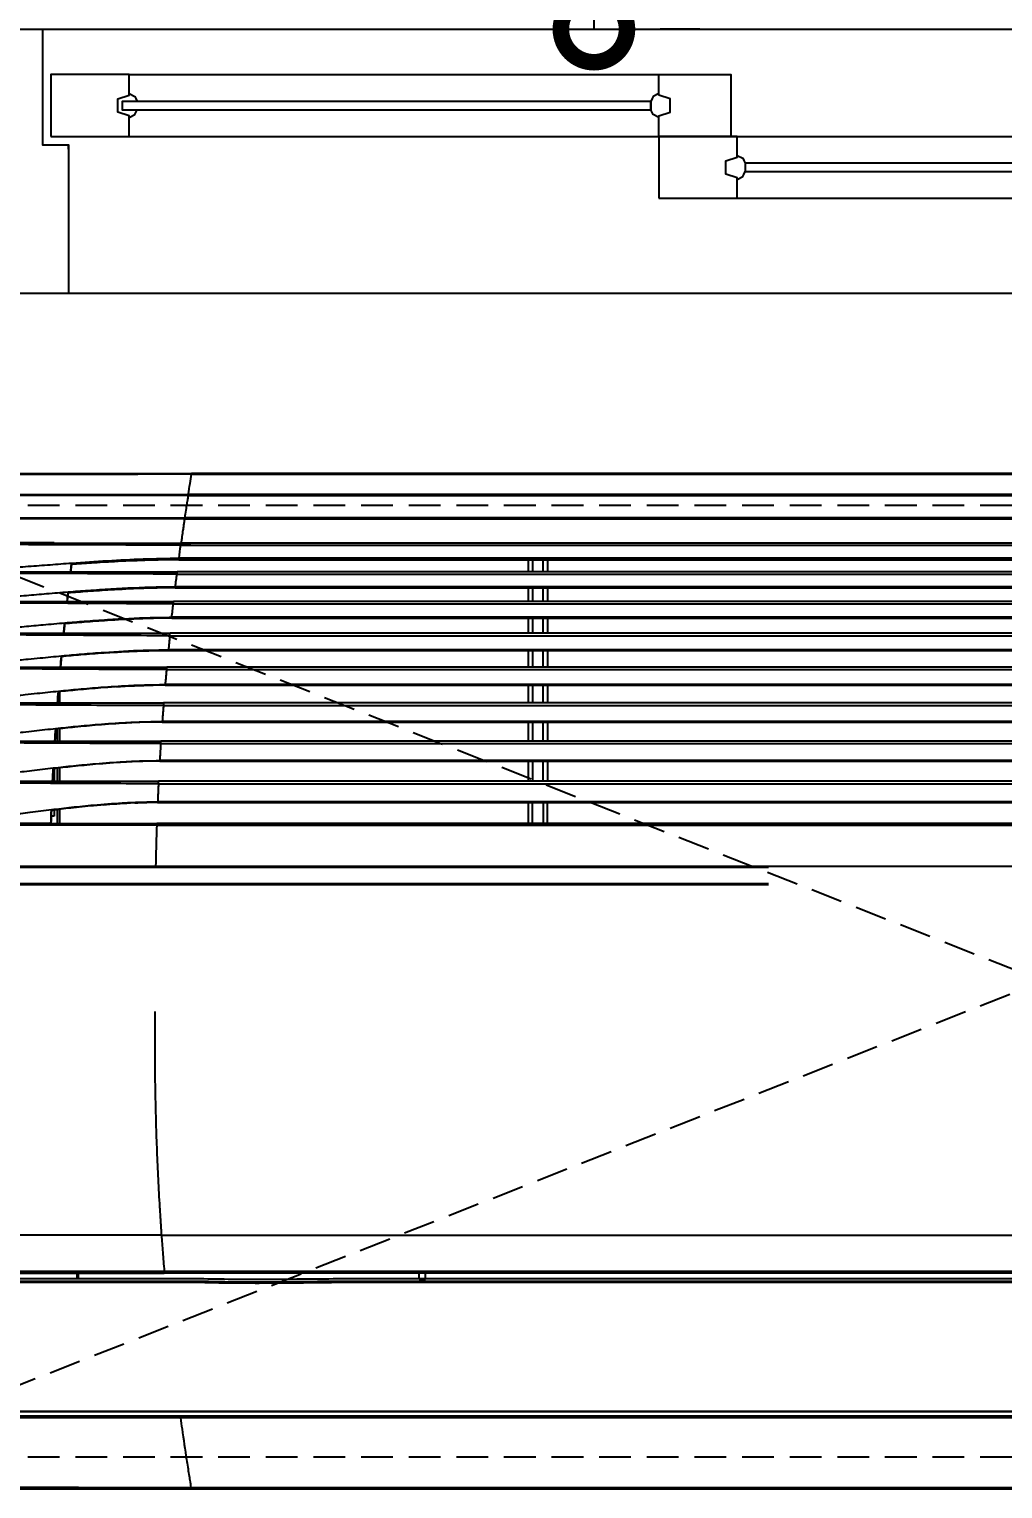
# Model space of a CAD drawing. Header units: inches. Extents: x 211248 to 488355, y -41604 to -7105.
# Drawn here: x 240831 to 241383, y -19458 to -18630 of the extents above; entities that cross this region are included whole.
import ezdxf

# ---------------------------------------------------------------- set-up
doc = ezdxf.new("R2010")
doc.units = ezdxf.units.IN
doc.header["$LTSCALE"] = 60
doc.header["$MEASUREMENT"] = 0
doc.linetypes.add('HIDDEN', pattern=[0.375, 0.25, -0.125])
for name, color, linetype in [('06-LIGHT', 4, 'Continuous'), ('07-DIM WAL', 5, 'Continuous'), ('도면층4', 4, 'Continuous'), ('도면층8', 8, 'Continuous')]:
    doc.layers.add(name, color=color, linetype=linetype)
doc.styles.add('스타일1', font='Korail_Round_Gothic_Light.ttf')
doc.dimstyles.new('30', dxfattribs={"dimscale": 30, "dimtxt": 2.5, "dimasz": 2.5, "dimexe": 1.25, "dimexo": 2, "dimtad": 1, "dimdec": 0, "dimtxsty": '스타일1', "dimblk": 'DOTSMALL', "dimcen": 2.5, "dimclrd": 1, "dimclre": 1, "dimclrt": 7, "dimadec": 0, "dimazin": 0, "dimtfac": 1, "dimtdec": 0, "dimtix": 1, "dimtmove": 0, "dimatfit": 3, "dimldrblk": 'DOTSMALL', "dimfxl": 0, "dimarcsym": 0})

# ---------------------------------------------------------------- blocks, each defined once
blk = doc.blocks.new('*U75')
at = {"color": 8}
for p, q in [((1012.7, 479.97), (207.18, 479.97)), ((207.18, 479.78), (1012.7, 479.78)), ((1012.7, 479.29), (207.18, 479.29)), ((1012.7, 479.78), (1012.7, 479.97)), ((1012.7, 479.29), (1012.7, 479.78)), ((902.07, 380.98), (905.07, 380.98)), ((902.07, 380.98), (902.07, 378)), ((905.07, 380.98), (905.07, 378)), ((1066.14, 377.95), (1066.14, 380.77)), ((1066.64, 380.77), (1066.64, 377.95)), ((194.4, 378), (1025.49, 378)), ((1025.47, 377.02), (194.4, 377.02)), ((1026.79, 360), (193.09, 360)), ((1029.52, 185.7), (190.37, 185.7)), ((1029, 166.3), (190.88, 166.3)), ((190.88, 165.5), (1029, 165.5)), ((844.44, 165.5), (844.44, 155.49)), ((846.44, 155.49), (846.44, 165.5)), ((851.44, 165.5), (851.44, 155.49)), ((853.44, 155.49), (853.44, 165.5)), ((1074.94, 158.79), (1074.94, 165.5)), ((1075.94, 165.5), (1075.94, 158.91)), ((1077.4, 158.9), (1077.4, 161.99)), ((1077.4, 161.99), (1078.87, 161.99)), ((1028.59, 155.49), (191.3, 155.49)), ((191.31, 155.23), (1028.58, 155.23)), ((1028.18, 146.67), (191.7, 146.67)), ((191.76, 145.5), (1028.12, 145.5)), ((844.44, 135.99), (844.44, 145.5)), ((846.44, 145.5), (846.44, 135.99)), ((851.44, 135.99), (851.44, 145.5)), ((853.44, 135.99), (853.44, 145.5)), ((1074.94, 139.23), (1074.94, 145.5)), ((1075.94, 145.5), (1075.94, 139.34)), ((1077.4, 139.5), (1077.4, 145.5)), ((1027.61, 135.99), (192.27, 135.99)), ((192.28, 135.75), (1027.6, 135.75)), ((1027.11, 127.69), (192.78, 127.69)), ((192.85, 126.5), (1027.03, 126.5)), ((844.44, 117.5), (844.44, 126.5)), ((846.44, 126.5), (846.44, 117.5)), ((851.44, 117.5), (851.44, 126.5)), ((853.44, 117.5), (853.44, 126.5)), ((1074.94, 120.69), (1074.94, 126.5)), ((1075.94, 126.5), (1075.94, 120.79)), ((1026.41, 117.5), (193.47, 117.5)), ((193.49, 117.26), (1026.4, 117.26)), ((1025.83, 109.71), (194.05, 109.71)), ((194.15, 108.5), (1025.73, 108.5)), ((844.44, 100.06), (844.44, 108.5)), ((846.44, 108.5), (846.44, 100.06)), ((851.44, 100.06), (851.44, 108.5)), ((853.44, 100.06), (853.44, 108.5)), ((1074.94, 102.99), (1074.94, 108.5)), ((1025.04, 100.06), (194.84, 100.06)), ((194.86, 99.81), (1025.02, 99.81)), ((1024.39, 92.71), (195.5, 92.71)), ((195.61, 91.5), (1024.28, 91.5)), ((844.44, 83.65), (844.44, 91.5)), ((846.44, 91.5), (846.44, 83.65)), ((851.44, 83.65), (851.44, 91.5)), ((853.44, 83.65), (853.44, 91.5)), ((1023.53, 83.65), (196.36, 83.65)), ((196.38, 83.38), (1023.5, 83.38)), ((1022.82, 76.7), (197.06, 76.7)), ((197.19, 75.5), (1022.7, 75.5)), ((844.44, 68.4), (844.44, 75.5)), ((846.44, 75.5), (846.44, 68.4)), ((851.44, 68.4), (851.44, 75.5)), ((853.44, 68.4), (853.44, 75.5)), ((1021.93, 68.4), (197.95, 68.4)), ((198, 67.99), (1021.89, 67.99)), ((1021.16, 61.62), (198.72, 61.62)), ((198.85, 60.5), (1021.03, 60.5)), ((844.44, 54.08), (844.44, 60.5)), ((846.44, 60.5), (846.44, 54.08)), ((851.44, 54.08), (851.44, 60.5)), ((853.44, 54.08), (853.44, 60.5)), ((1020.27, 54.08), (199.62, 54.08)), ((199.68, 53.54), (1020.2, 53.54)), ((1019.45, 47.55), (200.43, 47.55)), ((200.57, 46.5), (1019.32, 46.5)), ((844.44, 40.83), (844.44, 46.5)), ((846.44, 46.5), (846.44, 40.83)), ((851.44, 40.83), (851.44, 46.5)), ((853.44, 40.83), (853.44, 46.5)), ((1018.58, 40.83), (201.3, 40.83)), ((201.41, 40.04), (1018.47, 40.04)), ((1017.64, 33.88), (202.24, 33.88)), ((202.37, 33), (1017.52, 33)), ((1026.19, 32.95), (1012.93, 32.95)), ((1026.69, 32.95), (1026.19, 32.95)), ((1027.1, 32.95), (1026.69, 32.95)), ((1015.86, 21.42), (204.03, 21.42)), ((204.09, 21), (1015.79, 21)), ((1014.17, 10.38), (205.71, 10.38)), ((205.77, 10), (1014.11, 10)), ((1012.57, 0.4), (207.32, 0.4)), ((207.32, 0), (1012.57, 0))]:
    blk.add_line(p, q, dxfattribs=at)
at = {"color": 1, "linetype": 'HIDDEN'}
for p, q in [((39.94, 14.99), (1179.94, 464.99)), ((1179.94, 14.99), (39.94, 464.99))]:
    blk.add_line(p, q, dxfattribs=at)
blk.add_lwpolyline([(1179.94, 464.99), (1179.94, 14.99), (39.94, 14.99), (39.94, 464.99)], close=True, dxfattribs=at)
at = {"color": 8}
blk.add_ellipse((1077.99, 32.65), major_axis=(0, 0.3), ratio=0.022602, start_param=4.431318, end_param=6.283185, dxfattribs=at)
for points, knots in [([(1145.54, 479.97), (1141.5, 479.97), (1137.45, 479.97), (1117.21, 479.97), (1101.02, 479.97), (1068.63, 479.97), (1052.44, 479.97), (1034.35, 479.97), (1032.45, 479.97), (1024.6, 479.97), (1018.65, 479.97), (1012.7, 479.97)], [0, 0, 0, 0, 0.091413, 0.091413, 0.457066, 0.457066, 0.822718, 0.822718, 0.865652, 0.865652, 1, 1, 1, 1]), ([(1012.82, 479.78), (1028.72, 479.78), (1044.63, 479.78), (1068.63, 479.78), (1076.73, 479.79), (1101.02, 479.79), (1117.21, 479.79), (1137.45, 479.79), (1141.5, 479.79), (1145.54, 479.79)], [0, 0, 0, 0, 0.359547, 0.359547, 0.542533, 0.542533, 0.908507, 0.908507, 1, 1, 1, 1]), ([(1145.54, 479.2), (1144.88, 479.2), (1144.21, 479.2), (1140.88, 479.21), (1138.21, 479.21), (1124.88, 479.23), (1114.21, 479.24), (1092.88, 479.27), (1082.21, 479.27), (1067.88, 479.28), (1064.21, 479.28), (1044.63, 479.29), (1028.72, 479.29), (1012.82, 479.29)], [0, 0, 0, 0, 0.015068, 0.015068, 0.075342, 0.075342, 0.316436, 0.316436, 0.557531, 0.557531, 0.640454, 0.640454, 1, 1, 1, 1]), ([(1017.81, 446.37), (1017.56, 448.15), (1016.61, 454.85), (1015.28, 463.83), (1014.03, 471.81), (1013.32, 476.17), (1013.02, 478.18), (1012.85, 479.29)], [0, 0, 0, 0, 0.156855, 0.590086, 0.806736, 0.893396, 1, 1, 1, 1]), ([(202.07, 446.37), (210.7, 446.36), (219.34, 446.37), (234.17, 446.37), (240.37, 446.37), (252.76, 446.37), (258.96, 446.37), (277.55, 446.37), (289.94, 446.37), (308.53, 446.37), (314.73, 446.37), (327.12, 446.37), (333.32, 446.37), (351.91, 446.37), (364.31, 446.37), (382.9, 446.37), (389.09, 446.37), (401.49, 446.37), (407.68, 446.37), (420.08, 446.37), (426.28, 446.37), (444.87, 446.37), (457.26, 446.37), (475.85, 446.37), (742.05, 446.37), (754.44, 446.37), (760.64, 446.37), (779.23, 446.37), (791.62, 446.37), (810.21, 446.37), (816.41, 446.37), (828.81, 446.37), (835, 446.37), (853.59, 446.37), (865.99, 446.37), (884.58, 446.37), (890.78, 446.37), (903.17, 446.37), (909.37, 446.37), (921.76, 446.37), (927.96, 446.37), (946.55, 446.37), (958.94, 446.37), (977.53, 446.37), (983.73, 446.37), (996.12, 446.37), (1002.32, 446.37), (1011.62, 446.37), (1014.71, 446.37), (1017.81, 446.37)], [0, 0, 0, 0, 0.046607, 0.046607, 0.08006, 0.08006, 0.113512, 0.113512, 0.180417, 0.180417, 0.213869, 0.213869, 0.247322, 0.247322, 0.314226, 0.314226, 0.347679, 0.347679, 0.381131, 0.381131, 0.414583, 0.414583, 0.481488, 0.481488, 0.514941, 0.514941, 0.548393, 0.548393, 0.615298, 0.615298, 0.64875, 0.64875, 0.682202, 0.682202, 0.749107, 0.749107, 0.78256, 0.78256, 0.816012, 0.816012, 0.849464, 0.849464, 0.916369, 0.916369, 0.949821, 0.949821, 0.983274, 0.983274, 1, 1, 1, 1]), ([(1017.81, 445.48), (1014.71, 445.48), (1011.62, 445.48), (1002.32, 445.48), (996.12, 445.48), (983.73, 445.48), (977.53, 445.48), (958.94, 445.48), (946.55, 445.48), (927.96, 445.48), (921.76, 445.48), (909.37, 445.48), (903.17, 445.48), (890.78, 445.48), (884.58, 445.48), (865.99, 445.49), (853.59, 445.49), (835, 445.49), (828.81, 445.49), (816.41, 445.48), (810.21, 445.48), (791.62, 445.48), (779.23, 445.48), (760.64, 445.48), (754.44, 445.48), (742.05, 445.48), (475.85, 445.48), (457.26, 445.48), (444.87, 445.48), (426.28, 445.49), (420.08, 445.49), (407.68, 445.49), (401.49, 445.49), (389.09, 445.49), (382.9, 445.49), (364.31, 445.49), (351.91, 445.49), (333.32, 445.49), (327.12, 445.49), (314.73, 445.49), (308.53, 445.49), (289.94, 445.48), (277.55, 445.48), (258.96, 445.48), (252.76, 445.48), (240.37, 445.48), (234.17, 445.48), (219.34, 445.49), (210.71, 445.48), (202.08, 445.48)], [0, 0, 0, 0, 0.016728, 0.016728, 0.05018, 0.05018, 0.083633, 0.083633, 0.150538, 0.150538, 0.183991, 0.183991, 0.217444, 0.217444, 0.250897, 0.250897, 0.317803, 0.317803, 0.351255, 0.351255, 0.384708, 0.384708, 0.451614, 0.451614, 0.485067, 0.485067, 0.51852, 0.51852, 0.585425, 0.585425, 0.618878, 0.618878, 0.652331, 0.652331, 0.685784, 0.685784, 0.752689, 0.752689, 0.786142, 0.786142, 0.819595, 0.819595, 0.886501, 0.886501, 0.919954, 0.919954, 0.953407, 0.953407, 1, 1, 1, 1]), ([(371.17, 443.58), (452.63, 443.58), (794.09, 443.58), (916.28, 443.58), (957.01, 443.6), (1018.1, 443.58), (1038.47, 443.59), (1069.01, 443.59), (1079.18, 443.6), (1091.91, 443.6), (1094.45, 443.66), (1099.54, 443.49), (1102.08, 442.97), (1106.57, 440.78), (1108.54, 439.13), (1111.24, 434.97), (1111.94, 432.5), (1111.94, 430)], [0, 0, 0, 0, 0.5, 0.5, 0.75, 0.75, 0.875, 0.875, 0.9375, 0.9375, 0.953125, 0.953125, 0.96875, 0.96875, 0.984375, 0.984375, 1, 1, 1, 1]), ([(1110.98, 430.21), (1110.98, 432.71), (1110.22, 435.17), (1107.41, 439.27), (1105.38, 440.89), (1101.93, 442.41), (1100.7, 442.77), (1098.22, 443.18), (1096.95, 443.22), (1093.14, 443.23), (1090.6, 443.22), (1077.92, 443.22), (1067.77, 443.21), (1037.31, 443.2), (1017.01, 443.2), (956.08, 443.21), (915.47, 443.2), (793.63, 443.21), (452.4, 443.21), (371.17, 443.21)], [0, 0, 0, 0, 0.015625, 0.015625, 0.03125, 0.03125, 0.039062, 0.039062, 0.046875, 0.046875, 0.0625, 0.0625, 0.125, 0.125, 0.25, 0.25, 0.5, 0.5, 1, 1, 1, 1]), ([(1017.81, 446.37), (1035.94, 446.37), (1054.08, 446.38), (1076.74, 446.37), (1081.27, 446.37), (1088.07, 446.37), (1090.34, 446.38), (1094.87, 446.38), (1097.13, 446.42), (1101.66, 446.34), (1103.93, 445.81), (1107.97, 443.77), (1109.72, 442.28), (1113.99, 437.05), (1115.47, 432.68), (1115.49, 428.19)], [0, 0, 0, 0, 0.5, 0.5, 0.625, 0.625, 0.6875, 0.6875, 0.75, 0.75, 0.8125, 0.8125, 0.875, 0.875, 1, 1, 1, 1]), ([(1114.44, 428), (1114.43, 432.36), (1112.9, 436.76), (1108.63, 441.95), (1106.86, 443.4), (1103.83, 444.79), (1102.77, 445.13), (1100.54, 445.52), (1099.42, 445.51), (1089.36, 445.45), (1080.42, 445.49), (1053.59, 445.49), (1035.7, 445.49), (1017.81, 445.48)], [0, 0, 0, 0, 0.125, 0.125, 0.1875, 0.1875, 0.21875, 0.21875, 0.25, 0.25, 0.5, 0.5, 1, 1, 1, 1]), ([(371.17, 382.51), (452.2, 382.51), (793.24, 382.51), (894.53, 382.5), (914.79, 382.49), (945.18, 382.48), (955.31, 382.67), (975.56, 382.86), (985.69, 382.89), (998.35, 382.72), (1000.89, 382.69), (1005.95, 382.56), (1008.48, 382.47), (1016.08, 382.52), (1021.14, 382.49), (1036.33, 382.51), (1046.46, 382.51), (1066.72, 382.51), (1076.84, 382.51), (1089.5, 382.52), (1092.03, 382.52), (1095.82, 382.52), (1097.09, 382.49), (1099.61, 382.7), (1100.86, 382.92), (1104.44, 384.02), (1106.69, 385.31), (1110.04, 389.12), (1110.99, 391.55), (1110.99, 394.09)], [0, 0, 0, 0, 0.5, 0.5, 0.625, 0.625, 0.6875, 0.6875, 0.75, 0.75, 0.765625, 0.765625, 0.78125, 0.78125, 0.8125, 0.8125, 0.875, 0.875, 0.9375, 0.9375, 0.953125, 0.953125, 0.960937, 0.960937, 0.96875, 0.96875, 0.984375, 0.984375, 1, 1, 1, 1]), ([(1111.94, 394), (1111.94, 391.49), (1111.07, 388.97), (1107.87, 385.07), (1105.66, 383.68), (1100.96, 382.01), (1098.4, 381.75), (1093.32, 381.79), (1090.79, 381.78), (1078.1, 381.77), (1067.94, 381.77), (1047.63, 381.77), (1037.48, 381.77), (1022.24, 381.76), (1017.16, 381.78), (1007.01, 381.73), (1001.93, 381.96), (986.7, 382.2), (976.54, 382.18), (956.22, 381.97), (946.06, 381.75), (915.59, 381.75), (895.27, 381.76), (793.7, 381.77), (452.43, 381.77), (371.17, 381.77)], [0, 0, 0, 0, 0.015625, 0.015625, 0.03125, 0.03125, 0.046875, 0.046875, 0.0625, 0.0625, 0.125, 0.125, 0.1875, 0.1875, 0.21875, 0.21875, 0.25, 0.25, 0.3125, 0.3125, 0.375, 0.375, 0.5, 0.5, 1, 1, 1, 1]), ([(371.17, 380.77), (452.5, 380.77), (793.84, 380.77), (895.51, 380.76), (915.85, 380.75), (946.35, 380.75), (956.52, 380.9), (976.85, 381.05), (987.02, 381.06), (1002.27, 380.89), (1007.35, 380.74), (1017.52, 380.78), (1022.6, 380.75), (1037.85, 380.77), (1048.02, 380.77), (1068.35, 380.77), (1078.51, 380.78), (1091.22, 380.78), (1093.76, 380.76), (1097.56, 380.81), (1098.83, 380.88), (1101.33, 381.34), (1102.58, 381.71), (1106.08, 383.21), (1108.18, 384.76), (1110.42, 387.88), (1110.98, 389.01), (1111.75, 391.43), (1111.94, 392.73), (1111.94, 394)], [0, 0, 0, 0, 0.5, 0.5, 0.625, 0.625, 0.6875, 0.6875, 0.75, 0.75, 0.78125, 0.78125, 0.8125, 0.8125, 0.875, 0.875, 0.9375, 0.9375, 0.953125, 0.953125, 0.960938, 0.960938, 0.96875, 0.96875, 0.984375, 0.984375, 0.992188, 0.992188, 1, 1, 1, 1]), ([(1026.79, 360), (1026.59, 362.73), (1026.18, 368.4), (1025.71, 374.07), (1025.47, 377.02)], [0, 0, 0, 0, 0.480429, 1, 1, 1, 1]), ([(1026.79, 360), (1034.87, 360), (1051.02, 360), (1075.24, 360), (1099.46, 360), (1123.66, 360), (1147.83, 360), (1171.96, 360), (1192.01, 360), (1206, 360), (1212.72, 360), (1215.44, 360), (1216.17, 360)], [0, 0, 0, 0, 0.127521, 0.255042, 0.382563, 0.510084, 0.637605, 0.765126, 0.892647, 0.956407, 0.988287, 1, 1, 1, 1]), ([(739.94, 194.41), (740.61, 194.41), (741.27, 194.41), (744.61, 194.41), (747.27, 194.41), (760.61, 194.41), (771.27, 194.41), (824.61, 194.41), (867.27, 194.41), (914.74, 194.41), (919.53, 194.41), (939.96, 194.41), (955.6, 194.41), (979.05, 194.41), (986.86, 194.41), (1002.49, 194.41), (1010.31, 194.41), (1022.03, 194.42), (1025.94, 194.42), (1029.85, 194.41)], [0, 0, 0, 0, 0.006899, 0.006899, 0.034494, 0.034494, 0.144873, 0.144873, 0.58639, 0.58639, 0.636025, 0.636025, 0.797792, 0.797792, 0.878675, 0.878675, 0.959558, 0.959558, 1, 1, 1, 1]), ([(739.94, 194), (819.87, 194), (899.81, 194), (996.78, 194), (1013.81, 194), (1030.85, 194)], [0, 0, 0, 0, 0.824317, 0.824317, 1, 1, 1, 1]), ([(739.94, 193.94), (819.89, 193.94), (899.84, 193.94), (999.77, 193.94), (1019.76, 193.94), (1059.74, 193.94), (1079.73, 193.94), (1119.69, 193.94), (1139.67, 193.94), (1169.52, 193.94), (1179.45, 193.94), (1194.31, 193.94), (1199.26, 193.94), (1209.14, 193.94), (1214.08, 193.94), (1218.98, 193.94)], [0, 0, 0, 0, 0.5, 0.5, 0.625, 0.625, 0.75, 0.75, 0.875, 0.875, 0.9375, 0.9375, 0.96875, 0.96875, 1, 1, 1, 1]), ([(1218.94, 193.8), (1214.03, 193.8), (1209.09, 193.8), (1199.21, 193.8), (1194.26, 193.8), (1179.4, 193.8), (1169.47, 193.8), (1139.62, 193.8), (1119.64, 193.8), (1079.68, 193.8), (1059.7, 193.8), (1019.73, 193.8), (999.74, 193.8), (899.82, 193.8), (819.88, 193.8), (739.94, 193.8)], [0, 0, 0, 0, 0.03125, 0.03125, 0.0625, 0.0625, 0.125, 0.125, 0.25, 0.25, 0.375, 0.375, 0.5, 0.5, 1, 1, 1, 1]), ([(1029.85, 194.41), (1045.65, 194.41), (1061.45, 194.41), (1093.05, 194.41), (1108.85, 194.41), (1140.42, 194.41), (1156.18, 194.41), (1179.77, 194.41), (1187.62, 194.41), (1199.36, 194.41), (1203.27, 194.41), (1211.08, 194.41), (1214.98, 194.37), (1218.86, 194.4)], [0, 0, 0, 0, 0.25, 0.25, 0.5, 0.5, 0.75, 0.75, 0.875, 0.875, 0.9375, 0.9375, 1, 1, 1, 1]), ([(1218.39, 194), (1213.69, 194), (1208.95, 194), (1199.29, 194), (1194.34, 194), (1179.47, 194), (1169.54, 194), (1139.69, 194), (1119.71, 194), (1079.75, 194), (1059.76, 194), (1036.79, 194), (1033.82, 194), (1030.84, 194)], [0, 0, 0, 0, 0.076277, 0.076277, 0.155939, 0.155939, 0.315263, 0.315263, 0.633912, 0.633912, 0.952561, 0.952561, 1, 1, 1, 1]), ([(739.94, 186.26), (819.86, 186.26), (899.78, 186.26), (999.68, 186.26), (1019.66, 186.26), (1059.62, 186.26), (1079.6, 186.26), (1119.55, 186.26), (1139.51, 186.26), (1169.34, 186.26), (1179.27, 186.26), (1194.15, 186.26), (1199.1, 186.26), (1208.99, 186.26), (1213.93, 186.26), (1218.83, 186.26)], [0, 0, 0, 0, 0.5, 0.5, 0.625, 0.625, 0.75, 0.75, 0.875, 0.875, 0.9375, 0.9375, 0.96875, 0.96875, 1, 1, 1, 1]), ([(1218.79, 186.06), (1213.89, 186.06), (1208.95, 186.06), (1199.07, 186.06), (1194.11, 186.06), (1179.24, 186.06), (1169.31, 186.06), (1139.47, 186.06), (1119.52, 186.06), (1079.58, 186.06), (1059.6, 186.06), (1019.64, 186.06), (999.66, 186.06), (899.77, 186.06), (819.86, 186.06), (739.94, 186.06)], [0, 0, 0, 0, 0.03125, 0.03125, 0.0625, 0.0625, 0.125, 0.125, 0.25, 0.25, 0.375, 0.375, 0.5, 0.5, 1, 1, 1, 1]), ([(1039.64, 186.02), (1039.29, 186.02), (1038.93, 186.02), (1018.67, 186.02), (998.76, 186.02), (899.22, 186.02), (819.58, 186.02), (739.94, 186.02)], [0, 0, 0, 0, 0.003537, 0.003537, 0.20283, 0.20283, 1, 1, 1, 1]), ([(1109.74, 185.7), (1096.38, 185.7), (1083.01, 185.7), (1056.26, 185.7), (1042.89, 185.7), (1029.51, 185.7)], [0, 0, 0, 0, 0.5, 0.5, 1, 1, 1, 1]), ([(1029.52, 185.9), (1042.89, 185.9), (1056.26, 185.9), (1083.01, 185.9), (1096.38, 185.9), (1109.74, 185.9)], [0, 0, 0, 0, 0.5, 0.5, 1, 1, 1, 1]), ([(1029, 166.3), (1042.46, 166.3), (1055.92, 166.3), (1082.84, 166.3), (1096.29, 166.3), (1109.74, 166.3)], [0, 0, 0, 0, 0.5, 0.5, 1, 1, 1, 1]), ([(1078.77, 158.9), (1075.6, 158.53), (1068.95, 157.75), (1057.84, 156.63), (1046.52, 155.76), (1036.44, 155.31), (1030.82, 155.25), (1028.58, 155.23)], [0, 0, 0, 0, 0.189956, 0.399239, 0.666018, 0.866282, 1, 1, 1, 1]), ([(1028.59, 155.49), (1030.82, 155.51), (1036.41, 155.55), (1046.5, 156.02), (1057.97, 156.92), (1069.09, 158.08), (1075.74, 158.88), (1078.78, 159.24)], [0, 0, 0, 0, 0.13271, 0.332981, 0.600797, 0.817687, 1, 1, 1, 1]), ([(1109.74, 162.71), (1106.56, 162.33), (1101.06, 161.68), (1094.09, 160.8), (1086.94, 159.89), (1082.12, 159.31), (1078.77, 158.9)], [0, 0, 0, 0, 0.307575, 0.532584, 0.675031, 1, 1, 1, 1]), ([(1078.77, 159.15), (1078.77, 159.19), (1078.78, 159.22), (1078.78, 159.24), (1078.78, 159.24), (1078.78, 159.24)], [0, 0, 0, 0, 0.64921, 0.64921, 1, 1, 1, 1]), ([(1028.18, 146.67), (1028.22, 147.33), (1028.28, 148.65), (1028.37, 150.49), (1028.44, 152.22), (1028.52, 153.82), (1028.56, 154.76), (1028.58, 155.23)], [0, 0, 0, 0, 0.202006, 0.403007, 0.603004, 0.802001, 1, 1, 1, 1]), ([(1028.18, 146.67), (1028.18, 146.54), (1028.16, 146.27), (1028.14, 145.87), (1028.13, 145.56), (1028.13, 145.52), (1028.12, 145.5)], [0, 0, 0, 0, 0.249872, 0.499843, 0.749966, 1, 1, 1, 1]), ([(1028.18, 146.67), (1041.78, 146.67), (1055.37, 146.6), (1082.56, 146.47), (1096.16, 146.4), (1109.74, 146.36)], [0, 0, 0, 0, 0.5, 0.5, 1, 1, 1, 1]), ([(1077.87, 139.22), (1074.71, 138.87), (1068.05, 138.13), (1056.99, 137.08), (1045.71, 136.26), (1035.62, 135.82), (1029.92, 135.77), (1027.6, 135.75)], [0, 0, 0, 0, 0.189159, 0.399253, 0.661583, 0.861842, 1, 1, 1, 1]), ([(1027.61, 135.99), (1029.87, 136.01), (1035.49, 136.05), (1045.59, 136.5), (1057.06, 137.36), (1068.19, 138.46), (1074.85, 139.21), (1077.88, 139.56)], [0, 0, 0, 0, 0.13403, 0.334286, 0.600753, 0.818086, 1, 1, 1, 1]), ([(1077.87, 139.3), (1077.87, 139.28), (1077.87, 139.26), (1077.87, 139.24), (1077.87, 139.23), (1077.86, 139.22)], [0, 0, 0, 0, 0.669286, 0.669286, 1, 1, 1, 1]), ([(1109.74, 142.93), (1106.51, 142.56), (1100.84, 141.93), (1093.58, 141.06), (1086.2, 140.18), (1081.23, 139.61), (1077.87, 139.22)], [0, 0, 0, 0, 0.304279, 0.532125, 0.683541, 1, 1, 1, 1]), ([(1027.11, 127.69), (1027.16, 128.47), (1027.26, 130.02), (1027.39, 132.14), (1027.5, 134.08), (1027.57, 135.19), (1027.6, 135.75)], [0, 0, 0, 0, 0.254452, 0.505932, 0.754446, 1, 1, 1, 1]), ([(1027.11, 127.69), (1027.1, 127.56), (1027.08, 127.29), (1027.06, 126.88), (1027.04, 126.56), (1027.03, 126.52), (1027.03, 126.5)], [0, 0, 0, 0, 0.25027, 0.500033, 0.750107, 1, 1, 1, 1]), ([(1027.11, 127.69), (1040.88, 127.69), (1054.66, 127.62), (1082.21, 127.47), (1095.98, 127.4), (1109.74, 127.36)], [0, 0, 0, 0, 0.5, 0.5, 1, 1, 1, 1]), ([(1076.75, 120.54), (1073.6, 120.22), (1066.92, 119.52), (1055.91, 118.53), (1044.67, 117.75), (1034.56, 117.33), (1028.79, 117.28), (1026.4, 117.26)], [0, 0, 0, 0, 0.188349, 0.39928, 0.657536, 0.857785, 1, 1, 1, 1]), ([(1026.41, 117.5), (1028.69, 117.52), (1034.35, 117.56), (1044.46, 117.98), (1055.93, 118.8), (1067.06, 119.84), (1073.73, 120.55), (1076.77, 120.88)], [0, 0, 0, 0, 0.135331, 0.33557, 0.600704, 0.818478, 1, 1, 1, 1]), ([(1076.75, 120.63), (1076.75, 120.63), (1076.75, 120.63), (1076.75, 120.61), (1076.75, 120.59), (1076.75, 120.56), (1076.74, 120.55), (1076.74, 120.54)], [0, 0, 0, 0, 0.005018, 0.005018, 0.681643, 0.681643, 1, 1, 1, 1]), ([(1109.74, 124.16), (1106.41, 123.81), (1100.54, 123.2), (1092.91, 122.33), (1085.24, 121.47), (1080.11, 120.91), (1076.75, 120.54)], [0, 0, 0, 0, 0.302296, 0.533525, 0.693692, 1, 1, 1, 1]), ([(1025.83, 109.71), (1025.89, 110.44), (1026, 111.9), (1026.15, 113.88), (1026.28, 115.7), (1026.36, 116.74), (1026.4, 117.26)], [0, 0, 0, 0, 0.255434, 0.50724, 0.755426, 1, 1, 1, 1]), ([(1025.74, 108.58), (1025.74, 108.55), (1025.74, 108.51), (1025.73, 108.5), (1025.73, 108.5)], [0, 0, 0, 0, 0.504346, 1, 1, 1, 1]), ([(1025.74, 108.58), (1025.74, 108.63), (1025.75, 108.75), (1025.78, 109.05), (1025.8, 109.4), (1025.82, 109.61), (1025.83, 109.71)], [0, 0, 0, 0, 0.229284, 0.499865, 0.74993, 1, 1, 1, 1]), ([(1025.83, 109.71), (1039.82, 109.71), (1053.81, 109.64), (1081.78, 109.48), (1095.77, 109.4), (1109.74, 109.35)], [0, 0, 0, 0, 0.5, 0.5, 1, 1, 1, 1]), ([(1109.74, 106.4), (1106.23, 106.06), (1100.03, 105.46), (1091.98, 104.61), (1084.06, 103.77), (1078.82, 103.23), (1075.45, 102.89)], [0, 0, 0, 0, 0.306857, 0.541766, 0.704737, 1, 1, 1, 1]), ([(1024.39, 92.71), (1024.45, 93.4), (1024.58, 94.78), (1024.74, 96.64), (1024.89, 98.35), (1024.98, 99.33), (1025.02, 99.81)], [0, 0, 0, 0, 0.256936, 0.509241, 0.756926, 1, 1, 1, 1]), ([(1075.45, 102.89), (1072.3, 102.58), (1065.6, 101.93), (1054.6, 101), (1043.36, 100.28), (1033.24, 99.88), (1027.44, 99.83), (1025.02, 99.81)], [0, 0, 0, 0, 0.188051, 0.399296, 0.65597, 0.856213, 1, 1, 1, 1]), ([(1025.04, 100.06), (1027.34, 100.07), (1033.02, 100.11), (1043.14, 100.51), (1054.61, 101.27), (1065.74, 102.25), (1072.43, 102.92), (1075.47, 103.22)], [0, 0, 0, 0, 0.136383, 0.336606, 0.600654, 0.818617, 1, 1, 1, 1]), ([(1024.28, 91.53), (1024.28, 91.57), (1024.29, 91.66), (1024.32, 91.98), (1024.36, 92.37), (1024.38, 92.6), (1024.39, 92.71)], [0, 0, 0, 0, 0.232687, 0.500098, 0.749869, 1, 1, 1, 1]), ([(1024.39, 92.71), (1038.62, 92.71), (1052.85, 92.63), (1081.3, 92.46), (1095.53, 92.38), (1109.74, 92.32)], [0, 0, 0, 0, 0.5, 0.5, 1, 1, 1, 1]), ([(1022.82, 76.7), (1022.89, 77.35), (1023.02, 78.62), (1023.2, 80.36), (1023.36, 81.97), (1023.45, 82.91), (1023.5, 83.38)], [0, 0, 0, 0, 0.257522, 0.510022, 0.757511, 1, 1, 1, 1]), ([(1074, 86.24), (1070.83, 85.95), (1064.13, 85.34), (1051.28, 84.35), (1037.62, 83.55), (1027.48, 83.43), (1023.5, 83.38)], [0, 0, 0, 0, 0.188964, 0.399297, 0.764245, 1, 1, 1, 1]), ([(1023.53, 83.65), (1025.51, 83.66), (1030.88, 83.69), (1041.01, 84.04), (1052.81, 84.76), (1064.28, 85.69), (1070.98, 86.31), (1074.03, 86.59)], [0, 0, 0, 0, 0.1176, 0.317809, 0.600614, 0.818158, 1, 1, 1, 1]), ([(1109.74, 89.64), (1105.92, 89.3), (1099.25, 88.7), (1090.72, 87.85), (1082.63, 87.05), (1077.38, 86.56), (1074, 86.24)], [0, 0, 0, 0, 0.3207, 0.559402, 0.716115, 1, 1, 1, 1]), ([(1022.82, 76.7), (1022.81, 76.63), (1022.81, 76.54), (1022.79, 76.36), (1022.78, 76.27), (1022.76, 76.09), (1022.75, 76), (1022.73, 75.84), (1022.73, 75.77), (1022.71, 75.65), (1022.71, 75.6), (1022.7, 75.53), (1022.7, 75.51), (1022.7, 75.5), (1022.7, 75.5), (1022.7, 75.5)], [0, 0, 0, 0, 0.161779, 0.161779, 0.323539, 0.323539, 0.485543, 0.485543, 0.647325, 0.647325, 0.808403, 0.808403, 0.968605, 0.968605, 1, 1, 1, 1]), ([(1022.82, 76.7), (1037.31, 76.7), (1051.8, 76.61), (1080.78, 76.43), (1095.27, 76.34), (1109.74, 76.29)], [0, 0, 0, 0, 0.5, 0.5, 1, 1, 1, 1]), ([(1072.46, 70.63), (1069.39, 70.37), (1062.68, 69.81), (1049.21, 68.85), (1035.42, 68.14), (1025.27, 68.03), (1021.89, 67.99)], [0, 0, 0, 0, 0.182416, 0.399176, 0.799872, 1, 1, 1, 1]), ([(1021.93, 68.4), (1023.93, 68.41), (1029.32, 68.44), (1039.46, 68.75), (1051.22, 69.4), (1062.69, 70.24), (1069.41, 70.8), (1072.5, 71.06)], [0, 0, 0, 0, 0.118576, 0.318747, 0.600562, 0.816171, 1, 1, 1, 1]), ([(1109.74, 73.89), (1106.73, 73.64), (1100.7, 73.16), (1091.66, 72.35), (1082.25, 71.48), (1075.85, 70.92), (1072.46, 70.63)], [0, 0, 0, 0, 0.242425, 0.484831, 0.727208, 1, 1, 1, 1]), ([(1072.46, 70.63), (1072.47, 70.7), (1072.48, 70.77), (1072.49, 70.89), (1072.49, 70.94), (1072.5, 71.02), (1072.5, 71.04), (1072.5, 71.06), (1072.5, 71.06), (1072.5, 71.06)], [0, 0, 0, 0, 0.292408, 0.292408, 0.584321, 0.584321, 0.875326, 0.875326, 1, 1, 1, 1]), ([(1072.59, 71.94), (1072.57, 71.69), (1072.54, 71.43), (1072.51, 71.09), (1072.5, 71.01), (1072.49, 70.92)], [0, 0, 0, 0, 0.751683, 0.751683, 1, 1, 1, 1]), ([(1109.74, 75.5), (1109.21, 75.5), (1097.89, 75.5), (1086.56, 75.5), (1075.76, 75.5)], [0, 0, 0, 0, 0.046692, 1, 1, 1, 1]), ([(1021.89, 67.99), (1021.77, 66.95), (1021.54, 64.92), (1021.29, 62.67), (1021.16, 61.62)], [0, 0, 0, 0, 0.543894, 1, 1, 1, 1]), ([(1070.85, 55.99), (1067.72, 55.75), (1061, 55.23), (1047.17, 54.32), (1033.4, 53.67), (1023.24, 53.57), (1020.2, 53.54)], [0, 0, 0, 0, 0.185218, 0.399154, 0.820192, 1, 1, 1, 1]), ([(1020.27, 54.08), (1022.27, 54.09), (1027.66, 54.11), (1037.81, 54.39), (1049.56, 54.98), (1061.05, 55.74), (1067.78, 56.25), (1070.9, 56.49)], [0, 0, 0, 0, 0.118512, 0.318665, 0.600501, 0.814856, 1, 1, 1, 1]), ([(1021.16, 61.62), (1021.15, 61.49), (1021.12, 61.23), (1021.07, 60.85), (1021.04, 60.56), (1021.03, 60.52), (1021.03, 60.5)], [0, 0, 0, 0, 0.250041, 0.500223, 0.740572, 1, 1, 1, 1]), ([(1021.16, 61.62), (1035.93, 61.62), (1050.7, 61.53), (1080.23, 61.35), (1094.99, 61.28), (1109.74, 61.24)], [0, 0, 0, 0, 0.5, 0.5, 1, 1, 1, 1]), ([(1109.74, 59.1), (1106.55, 58.87), (1100.16, 58.41), (1090.59, 57.62), (1080.82, 56.79), (1074.24, 56.26), (1070.85, 55.99)], [0, 0, 0, 0, 0.246108, 0.492163, 0.738161, 1, 1, 1, 1]), ([(1070.85, 55.99), (1070.85, 56.07), (1070.86, 56.14), (1070.88, 56.27), (1070.88, 56.32), (1070.89, 56.41), (1070.9, 56.45), (1070.9, 56.47), (1070.9, 56.48), (1070.9, 56.48), (1070.9, 56.49), (1070.9, 56.49)], [0, 0, 0, 0, 0.27156, 0.27156, 0.542657, 0.542657, 0.808337, 0.808337, 0.89096, 0.89096, 1, 1, 1, 1]), ([(1109.74, 60.5), (1108.69, 60.5), (1095.9, 60.5), (1083.11, 60.5), (1071.36, 60.5)], [0, 0, 0, 0, 0.082118, 1, 1, 1, 1]), ([(1020.2, 53.54), (1020.08, 52.55), (1019.84, 50.6), (1019.58, 48.53), (1019.45, 47.55)], [0, 0, 0, 0, 0.533649, 1, 1, 1, 1]), ([(1020.27, 54.08), (1020.26, 54.06), (1020.26, 54.01), (1020.22, 53.71), (1020.2, 53.54)], [0, 0, 0, 0, 0.461975, 1, 1, 1, 1]), ([(1069.19, 42.36), (1063.57, 41.97), (1052.31, 41.19), (1035.41, 40.31), (1024.12, 40.13), (1018.47, 40.04)], [0, 0, 0, 0, 0.333291, 0.666637, 1, 1, 1, 1]), ([(1018.58, 40.83), (1020.56, 40.84), (1025.92, 40.86), (1036.07, 41.11), (1047.84, 41.62), (1059.37, 42.3), (1066.12, 42.75), (1069.27, 42.96)], [0, 0, 0, 0, 0.116851, 0.316976, 0.600411, 0.813247, 1, 1, 1, 1]), ([(1019.45, 47.55), (1019.44, 47.42), (1019.41, 47.17), (1019.36, 46.82), (1019.32, 46.56), (1019.32, 46.52), (1019.32, 46.5)], [0, 0, 0, 0, 0.250245, 0.500503, 0.740965, 1, 1, 1, 1]), ([(1019.45, 47.55), (1034.5, 47.55), (1049.56, 47.45), (1079.66, 47.28), (1094.7, 47.22), (1109.74, 47.19)], [0, 0, 0, 0, 0.5, 0.5, 1, 1, 1, 1]), ([(1109.74, 45.3), (1106.43, 45.09), (1099.74, 44.65), (1089.62, 43.9), (1079.42, 43.12), (1072.59, 42.61), (1069.19, 42.36)], [0, 0, 0, 0, 0.245079, 0.494613, 0.748597, 1, 1, 1, 1]), ([(1069.27, 42.96), (1069.27, 42.96), (1069.27, 42.95), (1069.26, 42.9), (1069.26, 42.86), (1069.24, 42.76), (1069.24, 42.7), (1069.22, 42.57), (1069.21, 42.5), (1069.2, 42.4), (1069.2, 42.38), (1069.19, 42.36)], [0, 0, 0, 0, 0.231752, 0.231752, 0.464199, 0.464199, 0.698225, 0.698225, 0.936242, 0.936242, 1, 1, 1, 1]), ([(1018.47, 40.04), (1018.5, 40.2), (1018.53, 40.5), (1018.57, 40.78), (1018.58, 40.81), (1018.58, 40.83)], [0, 0, 0, 0, 0.365763, 0.698949, 1, 1, 1, 1]), ([(1015.86, 21.42), (1015.93, 21.93), (1016.09, 23.02), (1016.36, 24.82), (1016.69, 27.12), (1017.02, 29.43), (1017.31, 31.5), (1017.45, 32.55), (1017.52, 33)], [0, 0, 0, 0, 0.14309, 0.303741, 0.481951, 0.74031, 0.886713, 1, 1, 1, 1]), ([(1017.52, 33), (1017.52, 33.02), (1017.53, 33.05), (1017.57, 33.36), (1017.61, 33.7), (1017.64, 33.88)], [0, 0, 0, 0, 0.261782, 0.59531, 1, 1, 1, 1]), ([(1017.64, 33.88), (1032.99, 33.88), (1048.35, 33.8), (1079.05, 33.69), (1094.4, 33.65), (1109.74, 33.63)], [0, 0, 0, 0, 0.5, 0.5, 1, 1, 1, 1]), ([(1078, 32.57), (1077.95, 32.57), (1077.89, 32.57), (1077.74, 32.6), (1077.64, 32.64), (1077.46, 32.74), (1077.38, 32.81), (1077.28, 32.92), (1077.26, 32.96), (1077.24, 32.99)], [0, 0, 0, 0, 0.170559, 0.170559, 0.505418, 0.505418, 0.853274, 0.853274, 1, 1, 1, 1]), ([(1098.65, 32.57), (1098.45, 32.57), (1098.25, 32.57), (1097.25, 32.57), (1096.45, 32.57), (1092.46, 32.57), (1089.26, 32.57), (1083.37, 32.57), (1080.69, 32.57), (1078, 32.57)], [0, 0, 0, 0, 0.029041, 0.029041, 0.145204, 0.145204, 0.60986, 0.60986, 1, 1, 1, 1]), ([(1014.17, 10.38), (1014.26, 10.95), (1014.47, 12.25), (1014.83, 14.59), (1015.28, 17.56), (1015.61, 19.79), (1015.79, 21)], [0, 0, 0, 0, 0.176314, 0.401773, 0.676347, 1, 1, 1, 1]), ([(1015.86, 21.42), (1015.84, 21.3), (1015.8, 21.07), (1015.8, 21.02), (1015.79, 21)], [0, 0, 0, 0, 0.500538, 1, 1, 1, 1]), ([(1109.74, 21), (1109.03, 21), (1108.32, 21), (1097.21, 21), (1086.8, 21), (1066.22, 21), (1056.05, 21), (1035.85, 21), (1025.82, 21), (1015.79, 21)], [0, 0, 0, 0, 0.022631, 0.022631, 0.354983, 0.354983, 0.679805, 0.679805, 1, 1, 1, 1]), ([(1015.86, 21.42), (1025.87, 21.42), (1035.88, 21.43), (1056.06, 21.45), (1066.23, 21.47), (1086.82, 21.5), (1097.23, 21.52), (1108.34, 21.54), (1109.04, 21.54), (1109.74, 21.54)], [0, 0, 0, 0, 0.319811, 0.319811, 0.644923, 0.644923, 0.97758, 0.97758, 1, 1, 1, 1]), ([(1014.11, 10), (1013.83, 8.19), (1013.29, 4.8), (1012.79, 1.75), (1012.57, 0.4)], [0, 0, 0, 0, 0.523797, 1, 1, 1, 1]), ([(1109.74, 10), (1106.33, 10), (1102.93, 10), (1091.28, 10), (1083.03, 10), (1058.29, 10), (1041.8, 10), (1021.58, 10), (1017.84, 10), (1014.11, 10)], [0, 0, 0, 0, 0.106844, 0.106844, 0.365542, 0.365542, 0.882945, 0.882945, 1, 1, 1, 1]), ([(1014.17, 10.38), (1017.88, 10.38), (1021.6, 10.38), (1041.8, 10.39), (1058.3, 10.41), (1083.04, 10.45), (1091.29, 10.46), (1102.93, 10.48), (1106.34, 10.49), (1109.74, 10.49)], [0, 0, 0, 0, 0.116518, 0.116518, 0.634308, 0.634308, 0.893201, 0.893201, 1, 1, 1, 1]), ([(1012.57, 0.4), (1021.04, 0.4), (1029.52, 0.41), (1054.01, 0.43), (1070.02, 0.46), (1093.93, 0.5), (1101.84, 0.51), (1109.74, 0.51)], [0, 0, 0, 0, 0.261714, 0.261714, 0.756054, 0.756054, 1, 1, 1, 1]), ([(1109.74, 0), (1101.83, 0), (1093.93, 0), (1070.02, 0), (1054.01, 0), (1029.52, 0), (1021.04, 0), (1012.57, 0)], [0, 0, 0, 0, 0.243953, 0.243953, 0.738293, 0.738293, 1, 1, 1, 1])]:
    blk.add_open_spline(points, degree=3, knots=knots, dxfattribs=at)
for points, degree in [([(1012.7, 479.78), (1012.74, 479.78), (1012.78, 479.78), (1012.82, 479.78)], 3), ([(1012.85, 479.29), (1012.8, 479.29), (1012.75, 479.29), (1012.7, 479.29)], 3), ([(1012.83, 479.29), (1012.83, 479.57), (1012.83, 479.77), (1012.83, 479.78)], 3), ([(1017.81, 446.37), (1017.81, 446.07), (1017.81, 445.73), (1017.81, 445.48)], 3), ([(1025.49, 378), (1025.49, 377.99), (1025.49, 377.53), (1025.49, 377.02)], 3), ([(1099.48, 377.03), (1074.83, 377.03), (1050.16, 377.02), (1025.49, 377.02)], 3), ([(1099.44, 378), (1074.83, 378), (1050.2, 378), (1025.57, 378)], 3), ([(1029.85, 254.41), (1030.49, 307.21), (1026.79, 360)], 2), ([(1029.85, 193.71), (1029.85, 193.89), (1029.85, 194.15), (1029.85, 194.41)], 3), ([(1029, 166.3), (1029.33, 176), (1029.52, 185.7)], 2), ([(1029.52, 185.7), (1029.52, 185.8), (1029.52, 185.9), (1029.52, 185.9)], 3), ([(1029, 166.3), (1029, 165.88), (1029, 165.5), (1029, 165.5)], 3), ([(1079, 165.5), (1062.34, 165.5), (1045.67, 165.5), (1029, 165.5)], 3), ([(1079, 165.5), (1078.92, 163.35), (1078.84, 161.2), (1078.77, 159.05)], 3), ([(1078.77, 158.9), (1079, 165.5)], 1), ([(1078.77, 159.15), (1078.77, 158.9)], 1), ([(1079, 165.5), (1089.25, 165.5), (1099.5, 165.5), (1109.74, 165.5)], 3), ([(1028.58, 155.23), (1028.58, 155.4), (1028.58, 155.49), (1028.59, 155.49)], 3), ([(1039.3, 155.68), (1037.45, 155.61), (1035.6, 155.55), (1033.75, 155.52)], 3), ([(1054.33, 156.59), (1050.04, 156.25), (1045.74, 155.96), (1041.44, 155.77)], 3), ([(1078.19, 145.5), (1061.5, 145.5), (1044.81, 145.5), (1028.12, 145.5)], 3), ([(1077.87, 139.22), (1078.19, 145.5)], 1), ([(1078.18, 145.5), (1078.08, 143.43), (1077.97, 141.36), (1077.87, 139.3)], 3), ([(1095.49, 145.5), (1089.72, 145.5), (1083.95, 145.5), (1078.19, 145.5)], 3), ([(1077.88, 139.53), (1077.87, 139.22)], 1), ([(1077.88, 139.53), (1077.88, 139.55), (1077.88, 139.56), (1077.88, 139.56)], 3), ([(1027.6, 135.75), (1027.6, 135.9), (1027.61, 135.99), (1027.61, 135.99)], 3), ([(1077.13, 126.5), (1060.43, 126.5), (1043.73, 126.5), (1027.03, 126.5)], 3), ([(1076.75, 120.54), (1077.13, 126.5)], 1), ([(1077.13, 126.5), (1077, 124.54), (1076.88, 122.59), (1076.75, 120.63)], 3), ([(1093.51, 126.5), (1088.05, 126.5), (1082.59, 126.5), (1077.13, 126.5)], 3), ([(1026.4, 117.26), (1026.4, 117.42), (1026.41, 117.5), (1026.41, 117.5)], 3), ([(1076.77, 120.86), (1076.75, 120.54)], 1), ([(1076.77, 120.85), (1076.77, 120.87), (1076.77, 120.88), (1076.77, 120.88)], 3), ([(1075.88, 108.5), (1059.17, 108.5), (1042.45, 108.5), (1025.73, 108.5)], 3), ([(1075.45, 102.89), (1075.88, 108.5)], 1), ([(1075.88, 108.5), (1075.74, 106.67), (1075.6, 104.84), (1075.45, 103)], 3), ([(1075.88, 108.5), (1075.93, 108.5), (1075.97, 108.5), (1076.01, 108.5)], 3), ([(1093.86, 108.5), (1087.91, 108.5), (1081.96, 108.5), (1076.01, 108.5)], 3), ([(1025.02, 99.81), (1025.02, 99.97), (1025.03, 100.06), (1025.04, 100.06)], 3), ([(1048.39, 100.81), (1042.48, 100.45), (1036.56, 100.19), (1030.64, 100.09)], 3), ([(1075.47, 103.2), (1075.46, 103.13), (1075.45, 102.89)], 2), ([(1075.47, 103.2), (1075.47, 103.22), (1075.47, 103.22), (1075.47, 103.22)], 3), ([(1024.28, 91.53), (1024.28, 91.52), (1024.28, 91.51), (1024.28, 91.5)], 3), ([(1074.48, 91.5), (1057.75, 91.5), (1041.01, 91.5), (1024.28, 91.5)], 3), ([(1074, 86.24), (1074.48, 91.5)], 1), ([(1074.48, 91.5), (1074.33, 89.8), (1074.17, 88.11), (1074.02, 86.41)], 3), ([(1095.99, 91.5), (1088.82, 91.5), (1081.65, 91.5), (1074.48, 91.5)], 3), ([(1023.53, 83.65), (1023.44, 83.65), (1023.35, 83.65), (1023.26, 83.65)], 3), ([(1023.53, 83.66), (1023.52, 83.66), (1023.51, 83.56), (1023.5, 83.38)], 3), ([(1053.02, 84.79), (1043.2, 84.11), (1033.37, 83.65), (1023.53, 83.65)], 3), ([(1074.03, 86.58), (1074.03, 86.51), (1074, 86.24)], 2), ([(1074.03, 86.58), (1074.03, 86.59), (1074.03, 86.59), (1074.03, 86.59)], 3), ([(1072.96, 75.5), (1056.21, 75.5), (1039.45, 75.5), (1022.7, 75.5)], 3), ([(1072.46, 70.63), (1072.96, 75.5)], 1), ([(1072.96, 75.5), (1072.84, 74.31), (1072.72, 73.13), (1072.59, 71.94)], 3), ([(1075.76, 75.5), (1074.83, 75.5), (1073.9, 75.5), (1072.96, 75.5)], 3), ([(1021.93, 68.4), (1021.92, 68.4), (1021.9, 68.24), (1021.89, 67.99)], 3), ([(1071.36, 60.5), (1054.59, 60.5), (1037.81, 60.5), (1021.03, 60.5)], 3), ([(1070.84, 55.99), (1071.36, 60.5)], 1), ([(1071.36, 60.5), (1071.2, 59.13), (1071.05, 57.76), (1070.89, 56.39)], 3), ([(1069.71, 46.5), (1052.92, 46.5), (1036.12, 46.5), (1019.32, 46.5)], 3), ([(1069.19, 42.36), (1069.71, 46.5)], 1), ([(1069.71, 46.5), (1069.56, 45.31), (1069.41, 44.12), (1069.26, 42.93)], 3), ([(1073.98, 46.5), (1072.56, 46.5), (1071.13, 46.5), (1069.71, 46.5)], 3), ([(1095.33, 46.5), (1088.22, 46.5), (1081.1, 46.5), (1073.98, 46.5)], 3), ([(1018.47, 40.04), (1018.21, 38.06), (1017.93, 35.98), (1017.64, 33.88)], 3), ([(1109.74, 33), (1079.01, 33), (1048.26, 33), (1017.52, 33)], 3), ([(1077.99, 32.95), (1084.88, 32.95), (1091.76, 32.95), (1098.64, 32.95)], 3), ([(1014.17, 10.38), (1014.15, 10.15), (1014.13, 10), (1014.11, 10)], 3), ([(1012.57, 0), (1012.57, 0), (1012.57, 0.15), (1012.57, 0.4)], 3)]:
    blk.add_open_spline(points, degree=degree, dxfattribs=at)
blk = doc.blocks.new('_DOTSMALL')
at = {"color": 0, "linetype": 'ByBlock', "const_width": 0.5}
blk.add_lwpolyline([(-0.0625, 0, 1), (0.0625, 0, 1)], format="xyb", close=True, dxfattribs=at)
blk = doc.blocks.new('*D280')
at = {"layer": '07-DIM WAL', "color": 1, "lineweight": -2}
for p, q in [((241151.2, -18295.23), (241151.2, -18630.23)), ((241211.2, -18295.23), (241188.7, -18295.23)), ((241211.2, -18630.23), (241188.7, -18630.23))]:
    blk.add_line(p, q, dxfattribs=at)
at = {"layer": 'Defpoints', "color": 0}
for p in [(241151.2, -18295.23), (241151.2, -18630.23), (241151.2, -18630.23)]:
    blk.add_point(p, dxfattribs=at)
at = {"layer": '07-DIM WAL', "color": 1, "lineweight": -2, "xscale": 75, "yscale": 75, "zscale": 75}
for p, rotation in [((241151.2, -18295.23), 90), ((241151.2, -18630.23), 270)]:
    blk.add_blockref('_DOTSMALL', p, dxfattribs=dict(at, rotation=rotation))
at = {"layer": '07-DIM WAL', "color": 7, "insert": (241093.19, -18462.73), "char_height": 75, "attachment_point": 5, "rotation": 90, "style": '스타일1'}
blk.add_mtext('335', dxfattribs=at)

msp = doc.modelspace()

# ---------------------------------------------------------------- linework, layer by layer
at = {"layer": '도면층4', "color": 8}
msp.add_lwpolyline([(240818.2, -18630.23), (241994.2, -18630.23), (241994.2, -18780.23), (240818.2, -18780.23)], close=True, dxfattribs=at)
at = {"layer": '도면층8', "color": 8}
for p, q in [((240838.59, -18630.23), (241959.13, -18630.23)), ((240887.74, -18656.02), (241187.99, -18656.02)), ((240853.28, -18698.27), (240853.28, -18695.83)), ((240887.74, -18691.09), (241187.99, -18691.09)), ((241187.99, -18691.09), (241610.18, -18691.09)), ((241232.42, -18726.17), (241610.18, -18726.17)), ((241994.2, -18780.23), (240818.2, -18780.23))]:
    msp.add_line(p, q, dxfattribs=at)
for points in [[(240818.2, -18775.22), (240818.2, -18630.23), (240838.59, -18630.23), (240838.59, -18695.83), (240853.28, -18695.83), (240853.28, -18780.23), (240818.2, -18780.23), (240818.2, -18775.22)], [(240887.74, -18666.78), (240890.95, -18668.4), (240891.57, -18669.56), (240892.21, -18671.22)], [(241187.99, -18666.78), (241184.78, -18668.4), (241184.16, -18669.56), (241183.52, -18671.22)], [(241183.52, -18671.22), (240883.67, -18671.22), (240883.67, -18675.89), (241183.52, -18675.89), (241183.52, -18671.22), (241183.52, -18675.89)], [(240887.74, -18680.33), (240890.95, -18678.71), (240891.57, -18677.56), (240892.21, -18675.89)], [(241187.99, -18680.33), (241184.78, -18678.71), (241184.16, -18677.56), (241183.52, -18675.89)], [(241232.42, -18701.86), (241235.63, -18703.48), (241236.25, -18704.63), (241236.88, -18706.29)], [(241232.42, -18715.4), (241235.63, -18713.79), (241236.25, -18712.63), (241236.88, -18710.97)], [(241575.52, -18706.29), (241236.88, -18706.29), (241236.88, -18710.97), (241575.52, -18710.97), (241575.52, -18706.29), (241575.52, -18710.97)]]:
    msp.add_lwpolyline(points, dxfattribs=at)
for points in [[(240843.31, -18691.09), (240887.74, -18691.09), (240887.74, -18679.4), (240881.26, -18677.33), (240881.26, -18669.79), (240887.74, -18667.71), (240887.74, -18656.02), (240843.31, -18656.02)], [(241187.99, -18667.71), (241187.99, -18656.02), (241228.91, -18656.02), (241228.91, -18691.09), (241187.99, -18691.09), (241187.99, -18679.4), (241194.47, -18677.33), (241194.47, -18669.79)], [(241187.99, -18726.17), (241232.42, -18726.17), (241232.42, -18714.48), (241225.93, -18712.4), (241225.93, -18704.86), (241232.42, -18702.79), (241232.42, -18691.09), (241187.99, -18691.09)]]:
    msp.add_lwpolyline(points, close=True, dxfattribs=at)

# ---------------------------------------------------------------- block references
at = {"layer": '06-LIGHT', "xscale": 1.2, "yscale": 1.2, "zscale": 1.2, "rotation": 180}
msp.add_blockref('*U75', (242138.13, -18882.24), dxfattribs=at)

# ---------------------------------------------------------------- dimensions: what is measured, and where the dimension line sits
at = {"layer": '07-DIM WAL'}
dim = msp.add_linear_dim(base=(241151.2, -18630.23), p1=(241151.2, -18295.23), p2=(241151.2, -18630.23), angle=90, dimstyle='30', dxfattribs=at)
dim.commit()
dim.dimension.update_dxf_attribs({"geometry": '*D280', "text_midpoint": (241093.19, -18462.73)})

doc.saveas('drawing.dxf')
